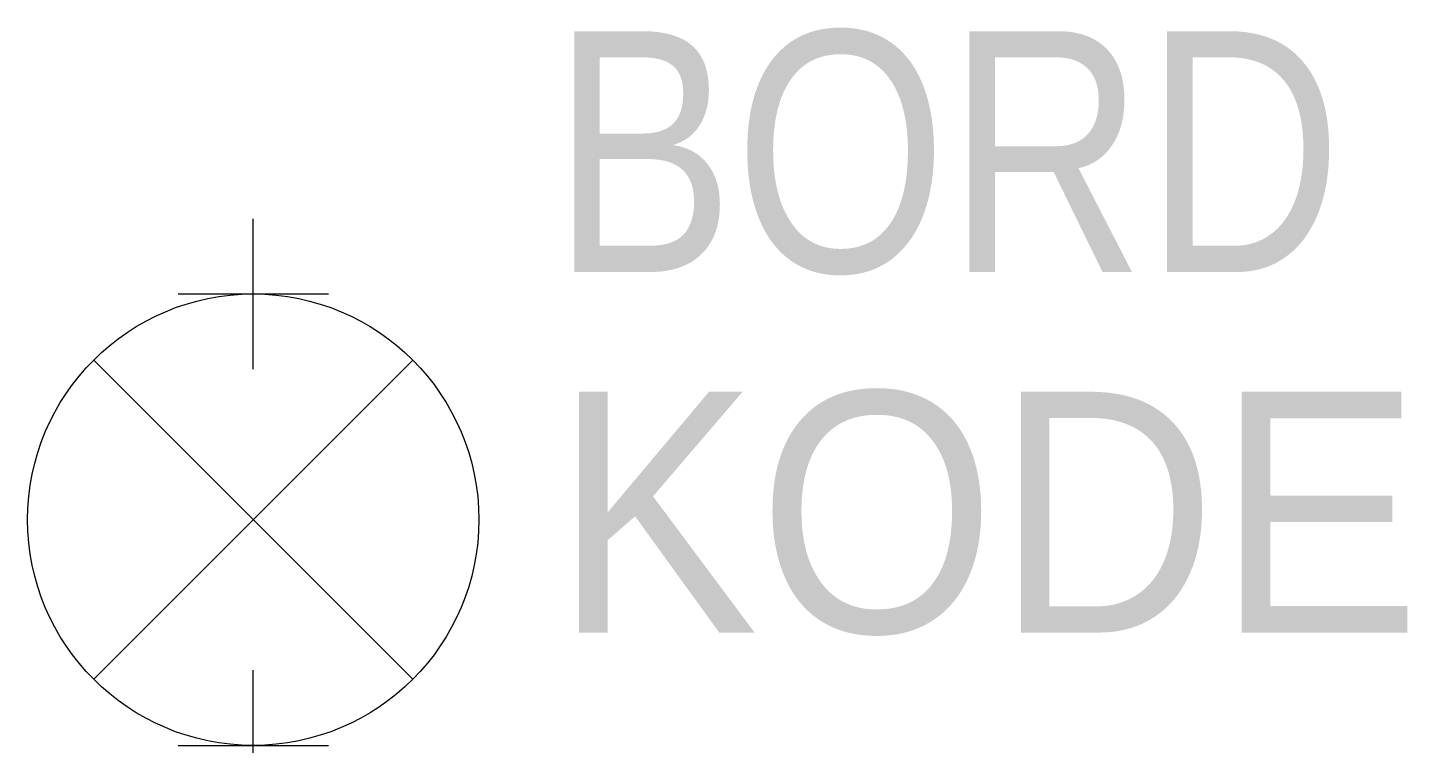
# Model space of a CAD drawing. Extents: x 47 to 65.3, y 234 to 243.5.
import ezdxf

# ---------------------------------------------------------------- set-up
doc = ezdxf.new("R2010")
doc.units = 0
doc.header["$PDMODE"] = 2
doc.linetypes.add('DASHED', pattern=[0])
for name, color, linetype in [('1', 8, 'CONTINUOUS'), ('11', 30, 'DASHED'), ('12', 30, 'DASHED'), ('3', 30, 'CONTINUOUS'), ('C', 7, 'CONTINUOUS')]:
    doc.layers.add(name, color=color, linetype=linetype)

msp = doc.modelspace()

# ---------------------------------------------------------------- linework, layer by layer
at = {"layer": '1', "color": 0}
for p, q in [((47.879, 239.121), (52.121, 234.879)), ((47.879, 234.879), (52.121, 239.121))]:
    msp.add_line(p, q, dxfattribs=at)
at = {"layer": '3', "color": 0}
msp.add_circle((50, 237), 3, dxfattribs=at)
at = {"layer": 'C', "color": 0}
for p in [(50, 240), (50, 234)]:
    msp.add_point(p, dxfattribs=at)

# ---------------------------------------------------------------- texts
at = {"layer": '11', "color": 0, "width": 0.85}
msp.add_attdef('BORD', (53.97, 240.292), '', height=3.2, dxfattribs=at)
at = {"layer": '12', "color": 0, "width": 0.95}
msp.add_attdef('KODE', (54, 235.5), '-H', height=3.2, dxfattribs=at)

doc.saveas('drawing.dxf')
